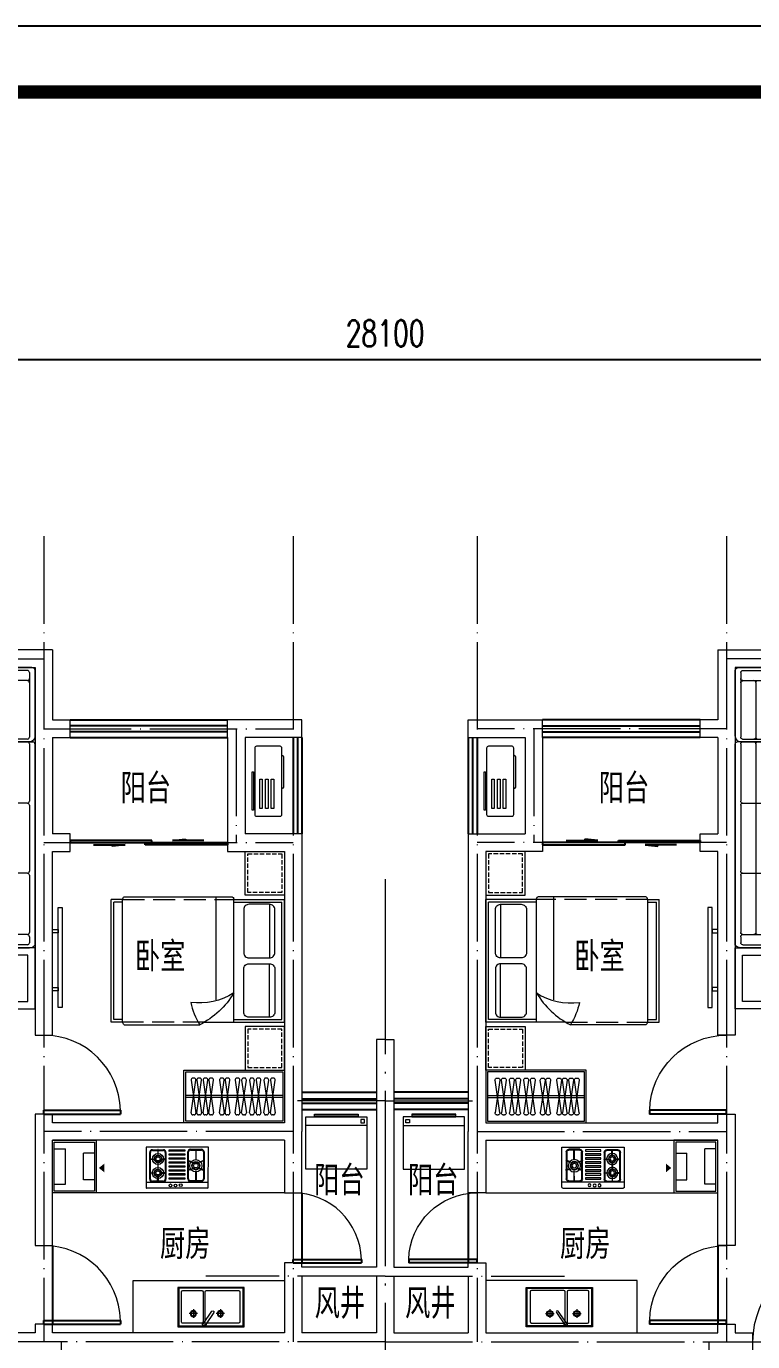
# Model space of a CAD drawing. Extents: x -54506 to 56283, y 5447 to 49997.
# Drawn here: x 21230 to 29530, y 34975 to 49997 of the extents above; entities that cross this region are included whole.
import ezdxf
from ezdxf.enums import TextEntityAlignment as Align

# ---------------------------------------------------------------- set-up
doc = ezdxf.new("R2010")
doc.units = 0
doc.header["$LTSCALE"] = 1000
doc.header["$MEASUREMENT"] = 0
doc.linetypes.add('DASH', pattern=[0.35, 0.25, -0.1])
doc.linetypes.add('DOTE', pattern=[2.42, 2, -0.2, 0.02, -0.2])
doc.layers.get('0').update_dxf_attribs({"linetype": 'CONTINUOUS'})
doc.layers.get('Defpoints').update_dxf_attribs({"linetype": 'CONTINUOUS'})
for name, color, linetype, lineweight in [('DOTE', 250, 'DOTE', 0), ('WALL', 255, 'CONTINUOUS', 20), ('家具', 159, 'CONTINUOUS', 9)]:
    doc.layers.add(name, color=color, linetype=linetype, lineweight=lineweight)
for name, color, linetype in [('PUB_DIM', 3, 'CONTINUOUS'), ('PUB_TITLE', 4, 'CONTINUOUS'), ('WINDOW', 4, 'CONTINUOUS'), ('平面栏杆', 40, 'CONTINUOUS'), ('文字', 60, 'CONTINUOUS')]:
    doc.layers.add(name, color=color, linetype=linetype)
doc.styles.add('_TCH_SPACE', font='simplex_.ttf', dxfattribs={"bigfont": 'GBCBIG'})
doc.styles.add('DIM_FONT', font='SIMPLEX', dxfattribs={"width": 0.7, "bigfont": 'GBCBIG'})
doc.dimstyles.new('DIMN', dxfattribs={"dimtxt": 300, "dimasz": 100, "dimexe": 250, "dimexo": 300, "dimgap": 150, "dimtad": 1, "dimdec": 0, "dimzin": 0, "dimdsep": 46, "dimtxsty": 'DIM_FONT', "dimblk": 'ARCHTICK', "dimcen": 0.09, "dimclrt": 7, "dimazin": 2, "dimtfac": 1, "dimtdec": 0, "dimtix": 1, "dimtmove": 2, "dimatfit": 3, "dimfxl": 0, "dimtolj": 1, "dimtzin": 0, "dimarcsym": 0})

# ---------------------------------------------------------------- blocks, each defined once
blk = doc.blocks.new('$DorLib2D$00000131')
at = {"color": 0, "linetype": 'Continuous'}
for p, q in [((0.15, 0.125), (0.2319, 0.1973)), ((0.2319, 0.1973), (0.2319, 0.125)), ((-0.5, 0.125), (-0.5, 0)), ((0.0192, 0.125), (-0.5, 0.125)), ((0.0192, 0), (0.0192, 0.125)), ((0.35, 0.125), (0.15, 0.125)), ((-0.5, 0), (0.0192, 0)), ((-0.024, 0), (0.5, 0)), ((-0.024, -0.125), (-0.024, 0)), ((0.5, 0), (0.5, -0.125)), ((-0.35, -0.125), (-0.15, -0.125)), ((-0.2319, -0.1973), (-0.2319, -0.125)), ((-0.15, -0.125), (-0.2319, -0.1973)), ((0.5, -0.125), (-0.024, -0.125))]:
    blk.add_line(p, q, dxfattribs=at)
blk = doc.blocks.new('$DorLib2D$00000001')
for p, q in [((0.45, 0.975), (0.5, 0.975)), ((0.45, 0), (0.45, 0.975)), ((0.5, 0), (0.5, 0.975)), ((0.5, 0), (0.45, 0))]:
    blk.add_line(p, q)
at = {"lineweight": 13}
blk.add_arc((0.475, 0), 0.975, 91.4693, 180, dxfattribs=at)
blk = doc.blocks.new('A$C1BE601A8')
at = {"layer": '家具'}
for p, q in [((0, 0), (0, 450)), ((0, 450), (757, 450)), ((757, 450), (757, 0)), ((757, 0), (0, 0))]:
    blk.add_line(p, q, dxfattribs=at)
at = {"layer": '家具', "color": 251}
for p, q in [((10, 10), (10, 440)), ((10, 440), (747, 440)), ((41, 393), (41, 50)), ((273, 408), (56, 408)), ((178, 248), (178, 348)), ((288, 50), (288, 393)), ((315, 427), (293, 411)), ((293, 411), (390, 273)), ((311, 393), (311, 50)), ((412, 288), (315, 427)), ((695, 408), (326, 408)), ((486, 248), (486, 348)), ((710, 50), (710, 393)), ((747, 440), (747, 10)), ((226, 300), (130, 300)), ((534, 300), (438, 300)), ((747, 10), (10, 10)), ((56, 35), (273, 35)), ((326, 35), (695, 35))]:
    blk.add_line(p, q, dxfattribs=at)
for centre, radius in [((178, 300), 36.1), ((178, 300), 27.1), ((486, 300), 36.1), ((486, 300), 27.1)]:
    blk.add_circle(centre, radius, dxfattribs=at)
for centre, radius, start, end in [((56, 393), 15, 90, 180), ((273, 393), 15, 0, 90), ((304, 419), 21.7, 342.6068, 267.3353), ((326, 393), 15, 90, 180), ((695, 393), 15, 0, 90), ((401, 281), 13.3, 214.971, 34.971), ((56, 50), 15, 180, 270), ((273, 50), 15, 270, 0), ((326, 50), 15, 180, 270), ((695, 50), 15, 270, 0)]:
    blk.add_arc(centre, radius, start, end, dxfattribs=at)
blk = doc.blocks.new('A$C13D61569')
at = {"layer": '家具'}
for p, q in [((20, 502), (147, 502)), ((147, 98), (147, 502)), ((353, 148), (353, 452)), ((480, 452), (353, 452)), ((20, 98), (147, 98)), ((480, 148), (353, 148))]:
    blk.add_line(p, q, dxfattribs=at)
for points in [[(0, 0), (0, 600), (500, 600), (500, 0)], [(20, 20), (20, 580), (480, 580), (480, 20)]]:
    blk.add_lwpolyline(points, close=True, dxfattribs=at)
blk.add_lwpolyline([(592, 284, 100, 0, 0), (530, 284, 0, 0, 0)], format="xyseb", dxfattribs=at)
blk = doc.blocks.new('ddfdf')
at = {"layer": '家具'}
for p, q in [((15801, -30110), (15801, -30822)), ((16260, -30111), (15801, -30110)), ((16270, -30121), (16270, -30812)), ((15801, -30822), (16260, -30822))]:
    blk.add_line(p, q, dxfattribs=at)
at = {"layer": '家具', "color": 251}
for p, q in [((15826, -30314), (15826, -30189)), ((15834, -30314), (15834, -30189)), ((15856, -30159), (16163, -30159)), ((15856, -30167), (16163, -30167)), ((15952, -30159), (15957, -30157)), ((15968, -30208), (15952, -30159)), ((15957, -30157), (15973, -30206)), ((16062, -30157), (16046, -30206)), ((16051, -30208), (16067, -30159)), ((16067, -30159), (16062, -30157)), ((16185, -30189), (16185, -30315)), ((16193, -30189), (16193, -30315)), ((16201, -30822), (16202, -30111)), ((15829, -30248), (15829, -30252)), ((15947, -30248), (15829, -30248)), ((15829, -30252), (15947, -30252)), ((16163, -30337), (15856, -30336)), ((16163, -30345), (15856, -30344)), ((15947, -30252), (15947, -30248)), ((15968, -30295), (15952, -30344)), ((15952, -30344), (15957, -30346)), ((15957, -30346), (15973, -30297)), ((15973, -30206), (15968, -30208)), ((15973, -30297), (15968, -30295)), ((16046, -30206), (16051, -30208)), ((16046, -30297), (16051, -30295)), ((16062, -30346), (16046, -30297)), ((16051, -30295), (16067, -30344)), ((16067, -30344), (16062, -30346)), ((16072, -30252), (16072, -30248)), ((16072, -30248), (16190, -30248)), ((16190, -30253), (16072, -30252)), ((16190, -30248), (16190, -30253)), ((15832, -30556), (15832, -30379)), ((15832, -30379), (15849, -30379)), ((15849, -30379), (15849, -30556)), ((15878, -30556), (15878, -30380)), ((15878, -30380), (15894, -30380)), ((15894, -30380), (15894, -30556)), ((15923, -30556), (15923, -30380)), ((15923, -30380), (15940, -30380)), ((15940, -30380), (15940, -30556)), ((15968, -30556), (15968, -30380)), ((15968, -30380), (15985, -30380)), ((15985, -30380), (15985, -30556)), ((16014, -30556), (16014, -30380)), ((16014, -30380), (16030, -30380)), ((16030, -30380), (16030, -30556)), ((16059, -30556), (16059, -30380)), ((16059, -30380), (16076, -30380)), ((16076, -30380), (16076, -30556)), ((16104, -30556), (16104, -30380)), ((16104, -30380), (16121, -30380)), ((16121, -30380), (16121, -30556)), ((16150, -30556), (16150, -30380)), ((16150, -30380), (16166, -30380)), ((16166, -30380), (16166, -30556)), ((15831, -30750), (15831, -30624)), ((15849, -30556), (15832, -30556)), ((15839, -30750), (15839, -30624)), ((15861, -30594), (16167, -30595)), ((15861, -30602), (16167, -30603)), ((15894, -30556), (15878, -30556)), ((15940, -30556), (15923, -30556)), ((15937, -30595), (15937, -30654)), ((15942, -30595), (15937, -30595)), ((15942, -30654), (15942, -30595)), ((15985, -30556), (15968, -30556)), ((16030, -30556), (16014, -30556)), ((16076, -30556), (16059, -30556)), ((16095, -30595), (16095, -30654)), ((16099, -30595), (16095, -30595)), ((16099, -30654), (16099, -30595)), ((16121, -30556), (16104, -30556)), ((16166, -30556), (16150, -30556)), ((16189, -30625), (16189, -30750)), ((16197, -30625), (16197, -30750)), ((15829, -30682), (15829, -30686)), ((15904, -30682), (15829, -30682)), ((15829, -30686), (15904, -30686)), ((16167, -30772), (15861, -30772)), ((16167, -30780), (15861, -30780)), ((15904, -30686), (15904, -30682)), ((15937, -30654), (15942, -30654)), ((15937, -30780), (15937, -30720)), ((15937, -30720), (15942, -30720)), ((15942, -30780), (15937, -30780)), ((15942, -30720), (15942, -30780)), ((15968, -30684), (15968, -30688)), ((16063, -30684), (15968, -30684)), ((15968, -30688), (16063, -30688)), ((16063, -30688), (16063, -30684)), ((16095, -30654), (16099, -30654)), ((16095, -30780), (16095, -30720)), ((16095, -30720), (16099, -30720)), ((16099, -30780), (16095, -30780)), ((16099, -30720), (16099, -30780)), ((16126, -30690), (16126, -30685)), ((16126, -30685), (16199, -30685)), ((16199, -30690), (16126, -30690)), ((16199, -30685), (16199, -30690))]:
    blk.add_line(p, q, dxfattribs=at)
for centre, radius in [((16013, -30253), 70.1), ((16013, -30253), 47.3), ((16013, -30253), 41.8), ((16013, -30253), 25.3), ((16235, -30426), 16.2), ((16240, -30485), 16.2), ((15936, -30685), 63.7), ((15936, -30685), 43), ((16096, -30687), 63.7), ((16096, -30687), 43), ((16238, -30542), 16.2), ((15936, -30685), 38), ((15936, -30685), 23), ((16096, -30687), 38), ((16096, -30687), 23)]:
    blk.add_circle(centre, radius, dxfattribs=at)
for centre, radius, start, end in [((15856, -30189), 30, 89.961, 179.961), ((15856, -30189), 22, 89.961, 179.961), ((16163, -30189), 30, 359.961, 89.961), ((16163, -30189), 22, 359.961, 89.961), ((15856, -30314), 30, 179.961, 269.961), ((15856, -30314), 22, 179.961, 269.961), ((16163, -30315), 30, 269.961, 359.961), ((16163, -30315), 22, 269.961, 359.961), ((15861, -30624), 30, 89.961, 179.961), ((15861, -30624), 22, 89.961, 179.961), ((16167, -30625), 30, 359.961, 89.961), ((16167, -30625), 22, 359.961, 89.961), ((15861, -30750), 30, 179.961, 269.961), ((15861, -30750), 22, 179.961, 269.961), ((16167, -30750), 30, 269.961, 359.961), ((16167, -30750), 22, 269.961, 359.961)]:
    blk.add_arc(centre, radius, start, end, dxfattribs=at)
at = {"layer": '家具'}
for centre, start, end in [((16260, -30121), 0, 89.961), ((16260, -30812), 269.961, 0)]:
    blk.add_arc(centre, 10, start, end, dxfattribs=at)
blk = doc.blocks.new('A$C25AA54E1')
at = {"layer": '家具', "ltscale": 20}
for p, q in [((1031, 2614), (3324, 2614)), ((3347, 2529), (3347, 2593)), ((3413, 2614), (4163, 2614)), ((4198, 2579), (4198, 1072)), ((996, 1731), (996, 2550)), ((3347, 2548), (3347, 1150)), ((3347, 1766), (3347, 2529)), ((1124, 1708), (1019, 1708)), ((1824, 1743), (1170, 1743)), ((3324, 1743), (1870, 1743)), ((1443, 1283), (2878, 1283)), ((1443, 260), (1443, 1283)), ((2878, 1283), (2878, 260)), ((4024, 1084), (3413, 1084)), ((4047, 1106), (4047, 1072)), ((4175, 1049), (4070, 1049)), ((3325, 767), (3325, 129)), ((4110, 832), (3391, 832)), ((4176, 129), (4176, 767)), ((2878, 260), (1443, 260)), ((3391, 63), (4110, 63))]:
    blk.add_line(p, q, dxfattribs=at)
at = {"layer": '家具', "color": 8}
for p, q in [((1031, 2527), (1031, 1766)), ((1123, 2550), (1054, 2550)), ((1147, 2527), (1147, 1766)), ((1824, 2550), (1170, 2550)), ((1847, 2529), (1847, 1766)), ((2624, 2550), (1870, 2550)), ((2647, 2529), (2647, 1766)), ((3324, 2550), (2670, 2550)), ((3380, 2529), (3380, 1139)), ((4070, 2550), (3403, 2550)), ((4047, 2527), (4047, 1106)), ((4140, 2550), (4070, 2550)), ((4163, 2527), (4163, 1106)), ((3324, 2378), (1170, 2378)), ((4025, 2378), (3403, 2378)), ((1053, 1743), (1124, 1743)), ((1476, 1250), (2845, 1250)), ((1476, 293), (1476, 1250)), ((2845, 1250), (2845, 293)), ((4047, 1117), (3402, 1117)), ((3876, 1084), (3876, 835)), ((3918, 1084), (3918, 834)), ((4140, 1084), (4070, 1084)), ((3360, 767), (3360, 129)), ((4110, 798), (3391, 798)), ((4141, 129), (4141, 767)), ((2845, 293), (1476, 293)), ((3391, 98), (4110, 98))]:
    blk.add_line(p, q, dxfattribs=at)
at = {"layer": '家具'}
for p, q in [((3860, 834), (3860, 1084)), ((3930, 832), (3930, 1084))]:
    blk.add_line(p, q, dxfattribs=at)
at = {"layer": '家具', "ltscale": 20}
blk.add_lwpolyline([(996, 2614), (996, 1917), (299, 1917), (299, 2614)], close=True, dxfattribs=at)
at = {"layer": '家具', "color": 8}
blk.add_lwpolyline([(912, 2530), (912, 2001), (383, 2001), (383, 2530)], close=True, dxfattribs=at)
at = {"layer": '家具', "ltscale": 20, "extrusion": (0, 0, -1)}
for centre, major_axis, ratio, start_param, end_param in [((1066, 2553), (-49.4, 49.4), 1, 5.45018, 6.544088), ((3324, 2590), (16.4, 16.4), 1, -0.785398, 0.696689), ((4163, 2579), (24.6, 24.6), 1, -0.785398, 0.785398), ((1019, 1731), (16.2, 16.2), 1, 2.356194, 3.926991), ((1124, 1766), (-16.2, 16.2), 1, 2.356194, 3.926991), ((1124, 1726), (12.7, 12.7), 0.942987, -0.815786, 2.325807), ((1170, 1766), (-16.2, 16.2), 1, 3.926991, 5.497787), ((1824, 1766), (-16.2, 16.2), 1, 2.356194, 3.926991), ((1870, 1766), (16.2, 16.2), 1, 2.356194, 3.926991), ((2624, 1766), (-16.2, 16.2), 1, 2.356194, 3.926991), ((2670, 1766), (16.2, 16.2), 1, 2.356194, 3.926991), ((3324, 1766), (-16.2, 16.2), 1, 2.356194, 3.926991), ((4024, 1106), (16.2, 16.2), 1, 0.785398, 2.356194), ((4175, 1072), (-16.2, 16.2), 1, 2.356194, 3.926991)]:
    blk.add_ellipse(centre, major_axis=major_axis, ratio=ratio, start_param=start_param, end_param=end_param, dxfattribs=at)
at = {"layer": '家具', "ltscale": 20}
for centre, major_axis, start_param, end_param in [((3413, 2548), (-46.6, 46.6), -0.785398, 0.785398), ((3413, 1150), (46.6, 46.6), 2.356194, 3.926991), ((4070, 1072), (16.2, 16.2), 2.356194, 3.926991), ((3391, 767), (-46.6, 46.6), -0.785398, 0.785398), ((4110, 767), (46.6, 46.6), 5.497787, 7.068583), ((3391, 129), (46.6, 46.6), 2.356194, 3.926991), ((4110, 129), (-46.6, 46.6), 2.356194, 3.926991)]:
    blk.add_ellipse(centre, major_axis=major_axis, ratio=1, start_param=start_param, end_param=end_param, dxfattribs=at)
at = {"layer": '家具', "color": 8, "extrusion": (0, 0, -1)}
for centre, major_axis, start_param, end_param in [((1054, 2527), (16.4, 16.4), 3.926991, 5.497787), ((1123, 2527), (16.4, 16.4), -0.785398, 0.785398), ((1170, 2527), (16.4, 16.4), 3.926991, 5.497787), ((1824, 2527), (-16.4, 16.4), 0.785398, 2.267485), ((1870, 2527), (16.4, 16.4), 4.0157, 5.497787), ((2624, 2527), (-16.4, 16.4), 0.785398, 2.267485), ((2670, 2527), (16.4, 16.4), 4.0157, 5.497787), ((3324, 2527), (-16.4, 16.4), 0.785398, 2.267485), ((3403, 2527), (16.4, 16.4), 4.0157, 5.497787), ((4023, 2527), (16.4, 16.4), -0.785398, 0.785398), ((4070, 2527), (-16.4, 16.4), 5.497787, 7.068583), ((4140, 2527), (16.4, 16.4), -0.785398, 0.785398), ((1170, 2401), (-16.4, 16.4), 3.926991, 5.409078), ((3324, 2355), (16.4, 16.4), -0.785398, 0.696689), ((3403, 2401), (-16.4, 16.4), 3.926991, 5.409078), ((4025, 2355), (-16.4, 16.4), 0.785398, 2.267485), ((1053, 1766), (16.2, 16.2), 2.356194, 3.926991), ((4070, 1106), (16.2, 16.2), 2.356194, 3.926991), ((4140, 1106), (-16.2, 16.2), 2.356194, 3.926991)]:
    blk.add_ellipse(centre, major_axis=major_axis, ratio=1, start_param=start_param, end_param=end_param, dxfattribs=at)
at = {"layer": '家具', "color": 8}
for centre, major_axis, start_param, end_param in [((1170, 2355), (16.4, 16.4), 0.785398, 2.267485), ((3324, 2401), (16.4, 16.4), 3.926991, 5.409078), ((3403, 2355), (16.4, 16.4), 0.785398, 2.267485), ((4025, 2401), (16.4, 16.4), 3.926991, 5.409078), ((3402, 1139), (15.5, 15.5), 2.356194, 3.926991), ((3391, 767), (-22, 22), -0.785398, 0.785398), ((4110, 767), (22, 22), 5.497787, 7.068583), ((3391, 129), (22, 22), 2.356194, 3.926991), ((4110, 129), (-22, 22), 2.356194, 3.926991)]:
    blk.add_ellipse(centre, major_axis=major_axis, ratio=1, start_param=start_param, end_param=end_param, dxfattribs=at)
blk = doc.blocks.new('dgfgf')
at = {"layer": '家具'}
blk.add_lwpolyline([(7597, -62676), (7147, -62676), (7147, -63176), (7597, -63176), (7597, -62676), (7517, -62676)], dxfattribs=at)
at = {"layer": '家具', "color": 251, "linetype": 'DASH', "ltscale": 0.2}
blk.add_lwpolyline([(7567, -62706), (7177, -62706), (7177, -63146), (7567, -63146)], close=True, dxfattribs=at)
blk = doc.blocks.new('A$C72813290')
at = {"layer": '家具'}
for p, q in [((579, 550), (579, 1960)), ((1830, 1980), (599, 1980)), ((779, 803), (779, 1980)), ((579, 1950), (0, 1950)), ((0, 550), (0, 1950)), ((30, 580), (30, 1920)), ((579, 1920), (30, 1920)), ((170, 1895), (170, 1283)), ((1850, 550), (1850, 1950)), ((1850, 1950), (1980, 1950)), ((1850, 1920), (1950, 1920)), ((1950, 580), (1950, 1920)), ((1980, 550), (1980, 1950)), ((170, 605), (170, 1217)), ((912, 550), (0, 550)), ((579, 580), (30, 580)), ((1830, 520), (967, 520)), ((1850, 580), (1950, 580)), ((1850, 550), (1980, 550))]:
    blk.add_line(p, q, dxfattribs=at)
at = {"layer": '家具', "linetype": 'DASH'}
for p, q in [((1850, 1950), (579, 1950)), ((912, 550), (1850, 550))]:
    blk.add_line(p, q, dxfattribs=at)
at = {"layer": '家具'}
for points in [[(170, 1895), (405, 1895, -0.414214), (465, 1835), (465, 1343, -0.414214), (405, 1283), (170, 1283, -0.414214), (110, 1343), (110, 1835, -0.414214)], [(170, 605), (405, 605, 0.414214), (465, 665), (465, 1157, 0.414214), (405, 1217), (170, 1217, 0.414214), (110, 1157), (110, 665, 0.414214)]]:
    blk.add_lwpolyline(points, format="xyb", close=True, dxfattribs=at)
blk.add_lwpolyline([(579, 883, 0.180302), (1071, 775, -0.088637), (967, 520, 28871.271551)], format="xyb", dxfattribs=at)
for centre, radius, start, end in [((599, 1960), 20, 90, 180), ((1819, 1951), 30.7, 357.6884, 69.6917), ((1392, 1363), 944, 210.6075, 243.2773), ((1819, 549), 30.7, 290.3566, 2.3152)]:
    blk.add_arc(centre, radius, start, end, dxfattribs=at)
blk.add_blockref('dgfgf', (-7147, 65176), dxfattribs=at)
at = {"layer": '家具', "xscale": -1, "rotation": 180}
blk.add_blockref('dgfgf', (-7147, -62676), dxfattribs=at)
blk = doc.blocks.new('A$C517B4DB9')
at = {"layer": '家具'}
blk.add_line((0, 0), (0, 1148), dxfattribs=at)
at = {"layer": '家具', "color": 8}
for p, q in [((290, 1128), (290, 20)), ((310, 1128), (310, 20)), ((90, 1023), (90, 1008)), ((90, 948), (90, 934)), ((113, 988), (487, 1042)), ((487, 988), (113, 1042)), ((113, 914), (487, 968)), ((487, 914), (113, 968)), ((510, 1023), (510, 1008)), ((510, 948), (510, 934)), ((90, 858), (90, 844)), ((90, 784), (90, 770)), ((113, 824), (487, 878)), ((487, 824), (113, 878)), ((113, 750), (487, 804)), ((487, 750), (113, 804)), ((510, 858), (510, 844)), ((510, 784), (510, 770)), ((90, 693), (90, 679)), ((90, 619), (90, 604)), ((113, 659), (487, 713)), ((487, 659), (113, 713)), ((113, 585), (487, 639)), ((487, 585), (113, 639)), ((510, 693), (510, 679)), ((510, 619), (510, 604)), ((90, 505), (90, 491)), ((113, 471), (487, 525)), ((487, 471), (113, 525)), ((113, 407), (487, 461)), ((487, 407), (113, 461)), ((510, 505), (510, 491)), ((90, 441), (90, 427)), ((90, 318), (90, 304)), ((113, 284), (487, 338)), ((487, 284), (113, 338)), ((510, 441), (510, 427)), ((510, 318), (510, 304)), ((90, 254), (90, 239)), ((90, 180), (90, 166)), ((113, 219), (487, 273)), ((487, 219), (113, 273)), ((113, 146), (487, 200)), ((487, 146), (113, 200)), ((510, 254), (510, 239)), ((510, 180), (510, 166)), ((90, 115), (90, 101)), ((113, 81), (487, 135)), ((487, 81), (113, 135)), ((510, 115), (510, 101))]:
    blk.add_line(p, q, dxfattribs=at)
at = {"layer": '家具'}
for points in [[(0, 0), (0, 1148), (600, 1148), (600, 0)], [(20, 20), (20, 1128), (580, 1128), (580, 20)]]:
    blk.add_lwpolyline(points, close=True, dxfattribs=at)
at = {"layer": '家具', "color": 8}
for centre, start, end in [((110, 1023), 82.4054, 180), ((110, 1008), 180, 277.5946), ((110, 948), 82.4054, 180), ((110, 934), 180, 277.5946), ((490, 1023), 0, 97.5946), ((490, 1008), 262.4054, 0), ((490, 948), 0, 97.5946), ((490, 934), 262.4054, 0), ((110, 858), 82.4054, 180), ((110, 844), 180, 277.5946), ((110, 784), 82.4054, 180), ((110, 770), 180, 277.5946), ((490, 858), 0, 97.5946), ((490, 844), 262.4054, 0), ((490, 784), 0, 97.5946), ((490, 770), 262.4054, 0), ((110, 693), 82.4054, 180), ((110, 679), 180, 277.5946), ((110, 619), 82.4054, 180), ((110, 604), 180, 277.5946), ((490, 693), 0, 97.5946), ((490, 679), 262.4054, 0), ((490, 619), 0, 97.5946), ((490, 604), 262.4054, 0), ((110, 505), 82.4054, 180), ((110, 491), 180, 277.5946), ((110, 441), 82.4054, 180), ((490, 505), 0, 97.5946), ((490, 491), 262.4054, 0), ((490, 441), 0, 97.5946), ((110, 427), 180, 277.5946), ((110, 318), 82.4054, 180), ((110, 304), 180, 277.5946), ((490, 427), 262.4054, 0), ((490, 318), 0, 97.5946), ((490, 304), 262.4054, 0), ((110, 254), 82.4054, 180), ((110, 239), 180, 277.5946), ((110, 180), 82.4054, 180), ((110, 166), 180, 277.5946), ((490, 254), 0, 97.5946), ((490, 239), 262.4054, 0), ((490, 180), 0, 97.5946), ((490, 166), 262.4054, 0), ((110, 115), 82.4054, 180), ((110, 101), 180, 277.5946), ((490, 115), 0, 97.5946), ((490, 101), 262.4054, 0)]:
    blk.add_arc(centre, 20, start, end, dxfattribs=at)
blk = doc.blocks.new('A$C70A762CE')
at = {"layer": '家具', "ltscale": 40}
for points in [[(112, 0), (65, 0), (65, 1144), (112, 1144)], [(65, 855), (0, 855), (0, 893), (65, 893)], [(65, 191), (0, 191), (0, 229), (65, 229)]]:
    blk.add_lwpolyline(points, close=True, dxfattribs=at)
blk = doc.blocks.new('A$C4EB5717C')
at = {"layer": '家具', "color": 8}
for p, q in [((520, 110), (520, 120)), ((883, 100), (530, 100)), ((893, 120), (893, 110))]:
    blk.add_line(p, q, dxfattribs=at)
for points in [[(269, 459), (709, 459), (709, 444), (269, 444)], [(290, 372), (626, 372), (626, 343), (290, 343)], [(290, 306), (626, 306), (626, 277), (290, 277)], [(290, 240), (626, 240), (626, 211), (290, 211)]]:
    blk.add_lwpolyline(points, close=True, dxfattribs=at)
at = {"layer": '家具'}
blk.add_lwpolyline([(220, 120), (980, 120, 0.414214), (1000, 140), (1000, 410, 0.414214), (980, 430), (220, 430, 0.414214), (200, 410), (200, 140, 0.414214)], format="xyb", close=True, dxfattribs=at)
at = {"layer": '家具', "color": 8}
for centre, start, end in [((530, 110), 180, 270), ((883, 110), 270, 0)]:
    blk.add_arc(centre, 10, start, end, dxfattribs=at)
blk = doc.blocks.new('wash')
at = {"layer": '家具'}
blk.add_line((1203882, -500462), (1203882, -501162), dxfattribs=at)
for points in [[(1203382, -500462), (1203382, -501162), (1203982, -501162), (1203982, -500462)], [(1203952, -500532), (1203912, -500532), (1203912, -500492), (1203952, -500492)], [(1204002, -501062), (1204002, -500562), (1203982, -500562), (1203982, -501062)], [(1204002, -501062), (1204012, -501062), (1204012, -500562), (1204002, -500562)]]:
    blk.add_lwpolyline(points, close=True, dxfattribs=at)
blk = doc.blocks.new('_ArchTick')
at = {"color": 0, "linetype": 'ByBlock', "const_width": 0.4}
blk.add_lwpolyline([(-0.5, -0.5), (0.5, 0.5)], dxfattribs=at)
blk = doc.blocks.new('*D38')
at = {"layer": 'Defpoints', "color": 0}
for p in [(39380, 46191), (11280, 43988), (39380, 43988)]:
    blk.add_point(p, dxfattribs=at)
at = {"layer": 'PUB_DIM', "color": 0, "lineweight": -2}
for p, q in [((11280, 44288), (11280, 46441)), ((39380, 44288), (39380, 46441)), ((11280, 46191), (39380, 46191))]:
    blk.add_line(p, q, dxfattribs=at)
at = {"layer": 'PUB_DIM', "color": 0, "lineweight": -2, "xscale": 100, "yscale": 100, "zscale": 100, "rotation": 180}
blk.add_blockref('_ArchTick', (11280, 46191), dxfattribs=at)
at = {"layer": 'PUB_DIM', "color": 0, "lineweight": -2, "xscale": 100, "yscale": 100, "zscale": 100}
blk.add_blockref('_ArchTick', (39380, 46191), dxfattribs=at)
at = {"layer": 'PUB_DIM', "color": 7, "insert": (25330, 46491), "char_height": 300, "attachment_point": 5, "style": 'DIM_FONT'}
blk.add_mtext('\\A1;28100', dxfattribs=at)

msp = doc.modelspace()

# ---------------------------------------------------------------- linework, layer by layer
at = {"layer": 'DOTE', "ltscale": 0.5}
for p, q in [((21429.9, 44175.2), (21429.9, 34975.2)), ((24279.9, 44175.2), (24279.9, 34975.2)), ((26379.9, 44175.2), (26379.9, 34975.2)), ((29229.9, 44175.2), (29229.9, 34975.2)), ((9979.9, 42775.2), (21429.9, 42775.2)), ((40679.9, 42775.2), (29229.9, 42775.2)), ((21429.9, 41975.2), (24279.9, 41975.2)), ((23629.9, 41975.2), (23629.9, 40675.2)), ((29229.9, 41975.2), (26379.9, 41975.2)), ((27029.9, 41975.2), (27029.9, 40675.2)), ((21429.9, 40675.2), (24279.9, 40675.2)), ((29229.9, 40675.2), (26379.9, 40675.2)), ((25329.9, 37725.2), (24279.9, 37725.2)), ((25329.9, 37725.2), (26379.9, 37725.2)), ((24279.9, 37375.2), (21429.9, 37375.2)), ((26379.9, 37375.2), (29229.9, 37375.2)), ((25329.9, 35725.2), (23279.9, 35725.2)), ((25329.9, 35725.2), (27379.9, 35725.2)), ((25329.9, 34975.2), (19929.9, 34975.2)), ((21629.9, 34975.2), (21629.9, 26128.4)), ((25329.9, 34975.2), (30729.9, 34975.2)), ((29029.9, 34975.2), (29029.9, 26215.9))]:
    msp.add_line(p, q, dxfattribs=at)
at = {"layer": 'DOTE'}
msp.add_line((25329.9, 40258.5), (25329.9, 13323.2), dxfattribs=at)
at = {"layer": 'PUB_TITLE'}
msp.add_lwpolyline([(-6717.4, 5447.4), (56282.6, 5447.4), (56282.6, 49997.4), (-6717.4, 49997.4)], close=True, dxfattribs=at)
at = {"layer": 'PUB_TITLE', "const_width": 150}
msp.add_lwpolyline([(-2967.4, 6197.4), (55532.6, 6197.4), (55532.6, 49247.4), (-2967.4, 49247.4)], close=True, dxfattribs=at)
at = {"layer": 'WALL'}
for p, q in [((21529.9, 42875.2), (20829.9, 42875.2)), ((21529.9, 42875.2), (21529.9, 42075.2)), ((29129.9, 42875.2), (29829.9, 42875.2)), ((29129.9, 42875.2), (29129.9, 42075.2)), ((20829.9, 42675.2), (21329.9, 42675.2)), ((21329.9, 42675.2), (21329.9, 40675.2)), ((29829.9, 42675.2), (29329.9, 42675.2)), ((29329.9, 42675.2), (29329.9, 40675.2)), ((21529.9, 42075.2), (21729.9, 42075.2)), ((21729.9, 41875.2), (21729.9, 42075.2)), ((23529.9, 41875.2), (23529.9, 42075.2)), ((24379.9, 42075.2), (23529.9, 42075.2)), ((24379.9, 41875.2), (24379.9, 42075.2)), ((26279.9, 42075.2), (27129.9, 42075.2)), ((26279.9, 41875.2), (26279.9, 42075.2)), ((27129.9, 41875.2), (27129.9, 42075.2)), ((28929.9, 41875.2), (28929.9, 42075.2)), ((29129.9, 42075.2), (28929.9, 42075.2)), ((21529.9, 41875.2), (21529.9, 40775.2)), ((21529.9, 41875.2), (21729.9, 41875.2)), ((23529.9, 41875.2), (23529.9, 40575.2)), ((24379.9, 41875.2), (23729.9, 41875.2)), ((23729.9, 41875.2), (23729.9, 40775.2)), ((26279.9, 41875.2), (26929.9, 41875.2)), ((26929.9, 41875.2), (26929.9, 40775.2)), ((27129.9, 41875.2), (27129.9, 40575.2)), ((29129.9, 41875.2), (28929.9, 41875.2)), ((29129.9, 41875.2), (29129.9, 40775.2)), ((21729.9, 40775.2), (21529.9, 40775.2)), ((21729.9, 40575.2), (21729.9, 40775.2)), ((24379.9, 40775.2), (23729.9, 40775.2)), ((24379.9, 40775.2), (24379.9, 37375.2)), ((26279.9, 40775.2), (26929.9, 40775.2)), ((26279.9, 40775.2), (26279.9, 37375.2)), ((28929.9, 40575.2), (28929.9, 40775.2)), ((28929.9, 40775.2), (29129.9, 40775.2)), ((21329.9, 40675.2), (21329.9, 38475.2)), ((21529.9, 40575.2), (21729.9, 40575.2)), ((21529.9, 38475.2), (21529.9, 40575.2)), ((23529.9, 40575.2), (24179.9, 40575.2)), ((24179.9, 40575.2), (24179.9, 37475.2)), ((27129.9, 40575.2), (26479.9, 40575.2)), ((26479.9, 40575.2), (26479.9, 37475.2)), ((29129.9, 40575.2), (28929.9, 40575.2)), ((29129.9, 38475.2), (29129.9, 40575.2)), ((29329.9, 40675.2), (29329.9, 38475.2)), ((21329.9, 38475.2), (21529.9, 38475.2)), ((29329.9, 38475.2), (29129.9, 38475.2)), ((25229.9, 38425.2), (25229.9, 35825.2)), ((25329.9, 38425.2), (25229.9, 38425.2)), ((25329.9, 38425.2), (25429.9, 38425.2)), ((25429.9, 38425.2), (25429.9, 35825.2)), ((21529.9, 37575.2), (21329.9, 37575.2)), ((21329.9, 37575.2), (21329.9, 37375.2)), ((21529.9, 37475.2), (21529.9, 37575.2)), ((29129.9, 37475.2), (29129.9, 37575.2)), ((29129.9, 37575.2), (29329.9, 37575.2)), ((29329.9, 37575.2), (29329.9, 37375.2)), ((24179.9, 37475.2), (21529.9, 37475.2)), ((26479.9, 37475.2), (29129.9, 37475.2)), ((21329.9, 37375.2), (21329.9, 36073.8)), ((21529.9, 36073.8), (21529.9, 37275.2)), ((24179.9, 37275.2), (21529.9, 37275.2)), ((24179.9, 37275.2), (24179.9, 36675.2)), ((24379.9, 36675.2), (24379.9, 37375.2)), ((26279.9, 36675.2), (26279.9, 37375.2)), ((26479.9, 37275.2), (26479.9, 36675.2)), ((26479.9, 37275.2), (29129.9, 37275.2)), ((29129.9, 36073.8), (29129.9, 37275.2)), ((29329.9, 37375.2), (29329.9, 36073.8)), ((24179.9, 36675.2), (24379.9, 36675.2)), ((26479.9, 36675.2), (26279.9, 36675.2)), ((21329.9, 36073.8), (21529.9, 36073.8)), ((29329.9, 36073.8), (29129.9, 36073.8)), ((24379.9, 35875.2), (24179.9, 35875.2)), ((24179.9, 35875.2), (24179.9, 35725.2)), ((24379.9, 35825.2), (24379.9, 35875.2)), ((25229.9, 35825.2), (24379.9, 35825.2)), ((25429.9, 35825.2), (26279.9, 35825.2)), ((26279.9, 35825.2), (26279.9, 35875.2)), ((26279.9, 35875.2), (26479.9, 35875.2)), ((26479.9, 35875.2), (26479.9, 35725.2)), ((24179.9, 35725.2), (24179.9, 35075.2)), ((25229.9, 35725.2), (24379.9, 35725.2)), ((24379.9, 35725.2), (24379.9, 35075.2)), ((25229.9, 35725.2), (25229.9, 35075.2)), ((25429.9, 35725.2), (26279.9, 35725.2)), ((25429.9, 35725.2), (25429.9, 35075.2)), ((26279.9, 35725.2), (26279.9, 35075.2)), ((26479.9, 35725.2), (26479.9, 35075.2)), ((21529.9, 35173.8), (21329.9, 35173.8)), ((21329.9, 35173.8), (21329.9, 35075.2)), ((21529.9, 35075.2), (21529.9, 35173.8)), ((29129.9, 35075.2), (29129.9, 35173.8)), ((29129.9, 35173.8), (29329.9, 35173.8)), ((29329.9, 35173.8), (29329.9, 35075.2)), ((21329.9, 35075.2), (21130.4, 35075.2)), ((21629.9, 35075.2), (21529.9, 35075.2)), ((24179.9, 35075.2), (21629.9, 35075.2)), ((25229.9, 35075.2), (24379.9, 35075.2)), ((25429.9, 35075.2), (26279.9, 35075.2)), ((26479.9, 35075.2), (28929.9, 35075.2)), ((28929.9, 35075.2), (29129.9, 35075.2)), ((29329.9, 35075.2), (29529.4, 35075.2)), ((29529.4, 35075.2), (29529.4, 34875.2))]:
    msp.add_line(p, q, dxfattribs=at)
at = {"layer": 'WINDOW'}
for p, q in [((24379.9, 36675.2), (24379.9, 35875.2)), ((26279.9, 36675.2), (26279.9, 35875.2)), ((21529.9, 36073.8), (21529.9, 35173.8)), ((29129.9, 36073.8), (29129.9, 35173.8))]:
    msp.add_line(p, q, dxfattribs=at)
at = {"layer": '家具', "linetype": 'ByBlock'}
for p, q in [((24179.9, 36675.2), (21529.9, 36675.2)), ((26479.9, 36675.2), (29129.9, 36675.2))]:
    msp.add_line(p, q, dxfattribs=at)
for points in [[(22450.8, 35075.2), (22450.8, 35675.2), (24179.9, 35675.2)], [(28209.1, 35075.2), (28209.1, 35675.2), (26479.9, 35675.2)]]:
    msp.add_lwpolyline(points, dxfattribs=at)
at = {"layer": '平面栏杆', "extrusion": (0, 0, -1)}
for p, q in [((21729.9, 42075.2), (23529.9, 42075.2)), ((28929.9, 42075.2), (27129.9, 42075.2)), ((23529.9, 42008.5), (21729.9, 42008.5)), ((23529.9, 41941.8), (21729.9, 41941.8)), ((27129.9, 42008.5), (28929.9, 42008.5)), ((27129.9, 41941.8), (28929.9, 41941.8)), ((21729.9, 41875.2), (23529.9, 41875.2)), ((28929.9, 41875.2), (27129.9, 41875.2))]:
    msp.add_line(p, q, dxfattribs=at)
at = {"layer": '平面栏杆'}
for p, q in [((24279.9, 41875.2), (24279.9, 40775.2)), ((24329.9, 41875.2), (24329.9, 40775.2)), ((24379.9, 41875.2), (24379.9, 40775.2)), ((26279.9, 41875.2), (26279.9, 40775.2)), ((26329.9, 41875.2), (26329.9, 40775.2)), ((26379.9, 41875.2), (26379.9, 40775.2)), ((24379.9, 37825.2), (25229.9, 37825.2)), ((24379.9, 37750.2), (25229.9, 37750.2)), ((26279.9, 37825.2), (25429.9, 37825.2)), ((26279.9, 37750.2), (25429.9, 37750.2)), ((24379.9, 37700.2), (25229.9, 37700.2)), ((24379.9, 37625.2), (25229.9, 37625.2)), ((26279.9, 37700.2), (25429.9, 37700.2)), ((26279.9, 37625.2), (25429.9, 37625.2))]:
    msp.add_line(p, q, dxfattribs=at)

# ---------------------------------------------------------------- block references
at = {"layer": 'WINDOW', "yscale": 200, "zscale": 1800}
for p, xscale in [((22629.9, 40675.2), 1800), ((28029.9, 40675.2), -1800)]:
    msp.add_blockref('$DorLib2D$00000131', p, dxfattribs=dict(at, xscale=xscale))
at = {"layer": 'WINDOW'}
for p, xscale, yscale, zscale, rotation in [((21429.9, 38025.2), 900, 900, 900, 270), ((29229.9, 38025.2), -900, 900, 900, 90), ((24279.9, 36275.2), 800, 800, 800, 269.9999999999354), ((26379.9, 36275.2), -800, 800, 800, 90.00000000006467), ((21429.9, 35623.8), 900, 900, 900, 270), ((29229.9, 35623.8), -900, 900, 900, 90), ((30029.4, 34975.2), -1000, -1000, 1000, 180.0000000003735)]:
    msp.add_blockref('$DorLib2D$00000001', p, dxfattribs=dict(at, xscale=xscale, yscale=yscale, zscale=zscale, rotation=rotation))
at = {"layer": '家具', "xscale": -1}
for name, p, rotation in [('A$C25AA54E1', (18716.3, 38477.6), 270), ('wash', (525584.8, -1166437.9), 270), ('ddfdf', (-2749.7, 53018.9), 89.96103909052759), ('A$C1BE601A8', (22961.6, 35595.4), 179.9999999466392)]:
    msp.add_blockref(name, p, dxfattribs=dict(at, rotation=rotation))
at = {"layer": '家具'}
for name, p, rotation in [('A$C25AA54E1', (31943.6, 38477.6), 90), ('A$C4EB5717C', (24269.9, 40775.2), 90), ('A$C4EB5717C', (26919.9, 40775.2), 90), ('wash', (-474924.9, -1166437.9), 90), ('ddfdf', (53409.5, 53018.9), 270.0389609094724), ('A$C1BE601A8', (27698.3, 35595.4), 180.0000000533608)]:
    msp.add_blockref(name, p, dxfattribs=dict(at, rotation=rotation))
at = {"layer": '家具', "xscale": -1}
msp.add_blockref('A$C72813290', (24179.9, 38075.2), dxfattribs=at)
at = {"layer": '家具'}
msp.add_blockref('A$C72813290', (26479.9, 38075.2), dxfattribs=at)
at = {"layer": '家具', "linetype": 'ByBlock'}
for name, p in [('A$C70A762CE', (21529.9, 38791.4)), ('A$C13D61569', (21529.9, 36675.2))]:
    msp.add_blockref(name, p, dxfattribs=at)
at = {"layer": '家具', "linetype": 'ByBlock', "xscale": -1}
for name, p in [('A$C70A762CE', (29129.9, 38791.4)), ('A$C13D61569', (29129.9, 36675.2))]:
    msp.add_blockref(name, p, dxfattribs=at)
at = {"layer": '家具', "linetype": 'ByBlock', "rotation": 270}
msp.add_blockref('A$C517B4DB9', (23031.7, 38075.2), dxfattribs=at)
at = {"layer": '家具', "linetype": 'ByBlock', "xscale": -1, "rotation": 90}
msp.add_blockref('A$C517B4DB9', (27628.2, 38075.2), dxfattribs=at)

# ---------------------------------------------------------------- texts
at = {"layer": '文字', "style": '_TCH_SPACE', "width": 0.705882}
for s, p in [('阳台', (22596, 41155.5)), ('阳台', (28059.4, 41155.5)), ('卧室', (22759, 39233.4)), ('卧室', (27779.9, 39233.4)), ('阳台', (24806.6, 36677.3)), ('阳台', (25879, 36677.3)), ('厨房', (23046.2, 35950.8)), ('厨房', (27617, 35950.8)), ('风井', (24813.3, 35272.2)), ('风井', (25846.6, 35272.2))]:
    msp.add_text(s, height=300, dxfattribs=at).set_placement(p, align=Align.CENTER)

# ---------------------------------------------------------------- dimensions: what is measured, and where the dimension line sits
at = {"layer": 'PUB_DIM'}
dim = msp.add_aligned_dim(p1=(11279.9, 43988), p2=(39379.9, 43988), distance=2202.8, dimstyle='DIMN', dxfattribs=at)
dim.commit()
dim.dimension.update_dxf_attribs({"geometry": '*D38', "text_midpoint": (25329.9, 46490.9)})

doc.saveas('drawing.dxf')
